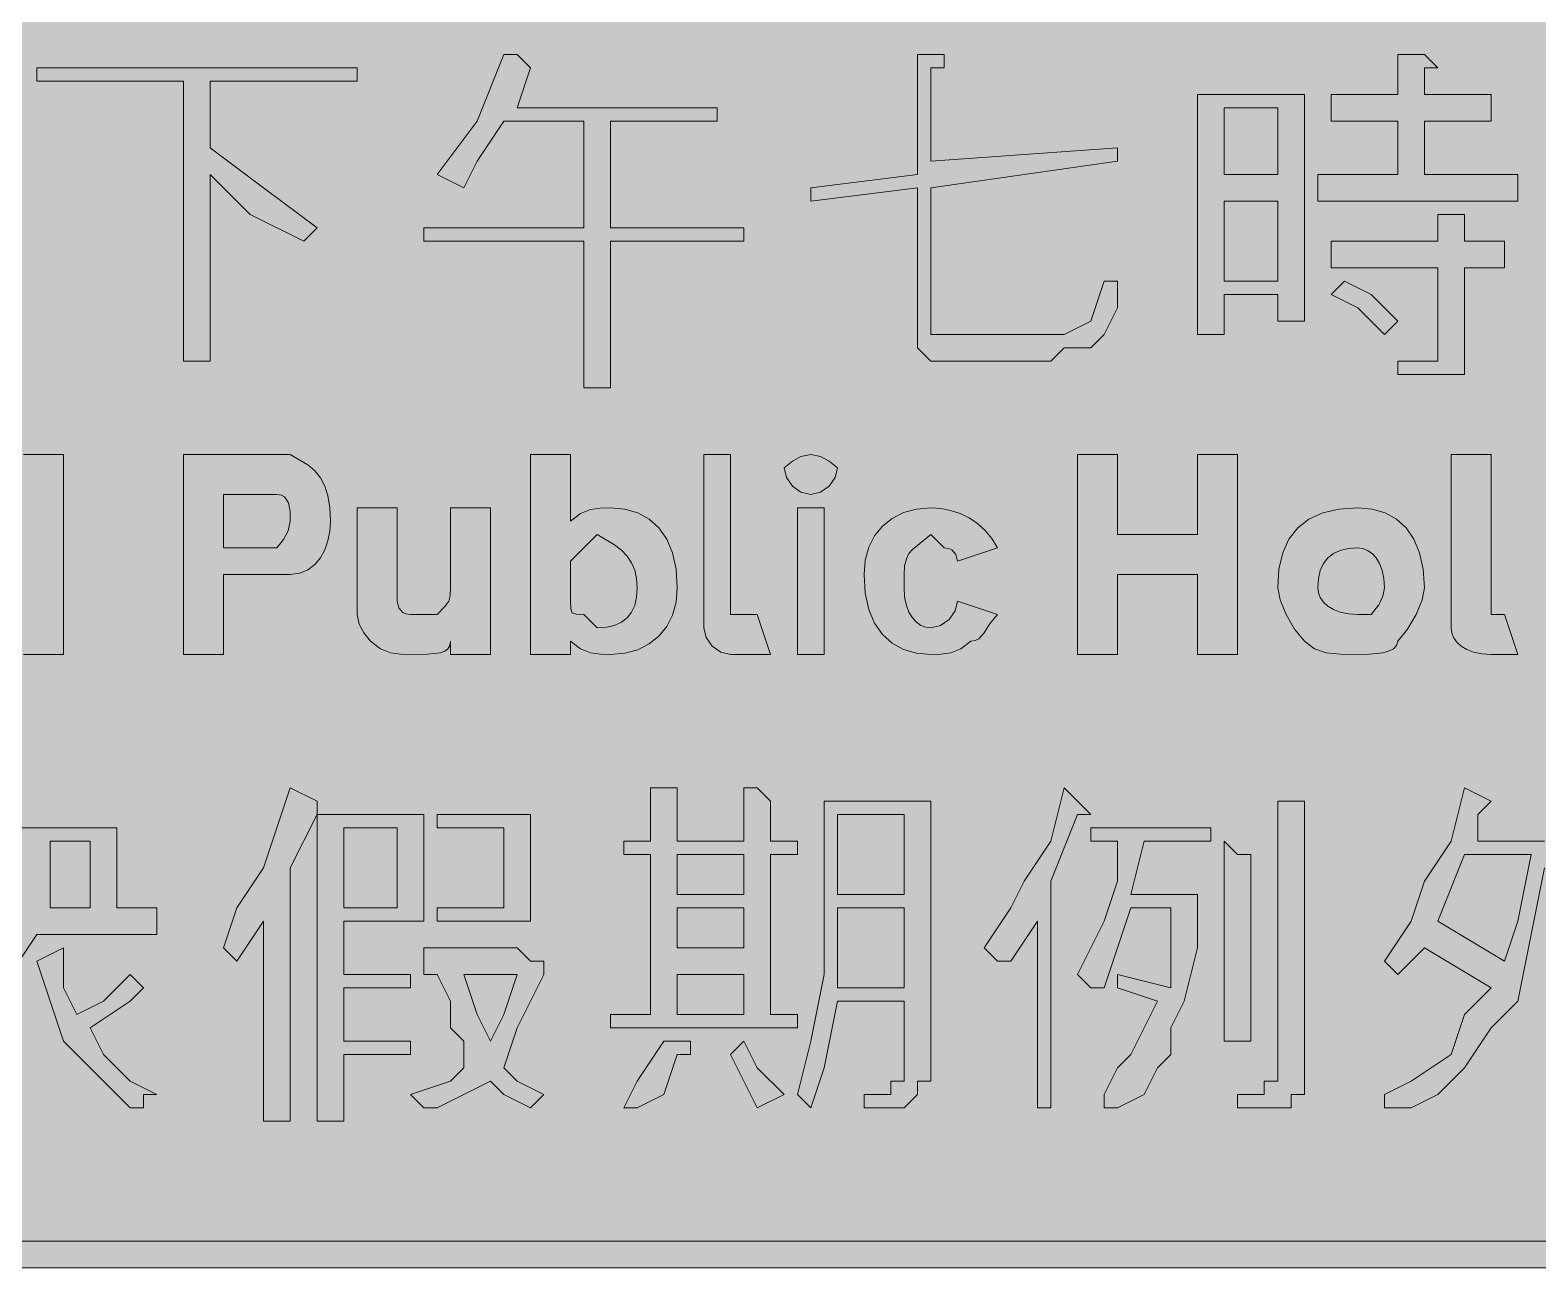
# Model space of a CAD drawing. Header units: metres. Extents: x 9 to 558, y 25 to 244.
# Drawn here: x 303.8 to 439.4, y 25.4 to 136.8 of the extents above; entities that cross this region are included whole.
import ezdxf

# ---------------------------------------------------------------- set-up
doc = ezdxf.new("R2010")
doc.units = ezdxf.units.M
doc.layers.add('FILL_BLACK_000000', color=7, linetype='Continuous', true_color=0x000000)
doc.layers.add('FILL_WHITE_FFFFFF', color=7, linetype='Continuous', true_color=0xffffff)

msp = doc.modelspace()

# ---------------------------------------------------------------- hatches: boundary and pattern name
at = {"layer": 'FILL_BLACK_000000', "true_color": 0x000000}
h = msp.add_hatch(color=7, dxfattribs=at)
h.dxf.hatch_style = 1
h.paths.add_polyline_path([(9.81, 238.59), (10.22, 239.36), (10.41, 240.24), (10.56, 240.99), (10.92, 241.76), (11.61, 242.64), (12.36, 243.24), (13.13, 243.65), (14.01, 243.84), (16.41, 243.84), (550.41, 243.84), (552.81, 243.84), (553.69, 243.65), (554.46, 243.24), (555.21, 242.64), (555.9, 241.76), (556.26, 240.99), (556.41, 240.24), (557.1, 239.36), (557.46, 238.59), (557.61, 237.84), (557.61, 31.44), (557.59, 30.73), (557.46, 30.24), (557.1, 29.75), (556.41, 29.04), (556.39, 28.33), (556.26, 27.84), (555.9, 27.35), (555.21, 26.64), (554.46, 26.04), (553.69, 25.63), (552.81, 25.44), (551.61, 25.44), (550.41, 25.44), (16.41, 25.44), (14.01, 25.44), (13.13, 25.63), (12.36, 26.04), (11.61, 26.64), (10.92, 27.35), (10.56, 27.84), (10.43, 28.33), (10.41, 29.04), (10.36, 29.44), (10.22, 29.75), (9.81, 30.24), (9.4, 30.73), (9.26, 31.04), (9.21, 31.44), (9.21, 237.84), (9.81, 238.59)])
h.paths.add_polyline_path([(15.21, 240.24), (14.01, 240.24), (13.61, 240.19), (13.32, 240.05), (12.96, 239.64), (12.81, 239.04), (12.81, 237.84), (12.81, 31.44), (12.81, 30.24), (12.83, 29.55), (12.96, 29.19), (13.32, 29.06), (14.01, 29.04), (14.16, 28.44), (14.52, 28.03), (14.81, 27.89), (15.21, 27.84), (551.61, 27.84), (552.21, 27.99), (552.62, 28.35), (552.76, 28.64), (552.81, 29.04), (553.21, 29.09), (553.5, 29.25), (553.86, 29.79), (553.99, 30.56), (554.01, 31.44), (554.01, 237.84), (553.99, 238.55), (553.86, 239.04), (553.5, 239.53), (552.81, 240.24), (551.61, 241.44), (15.21, 241.44), (15.21, 240.24)], flags=16)
h = msp.add_hatch(color=7, dxfattribs=at)
h.dxf.hatch_style = 1
h.paths.add_polyline_path([(365.61, 128.64), (356.01, 128.64), (356.01, 119.04), (368.01, 119.04), (368.01, 117.84), (356.01, 117.84), (356.01, 104.64), (353.61, 104.64), (353.61, 117.84), (339.21, 117.84), (339.21, 119.04), (353.61, 119.04), (353.61, 128.64), (346.41, 128.64), (344.01, 125.04), (342.81, 122.64), (340.41, 123.84), (344.01, 128.64), (346.41, 134.64), (347.61, 134.64), (348.81, 133.44), (347.61, 129.84), (365.61, 129.84), (365.61, 128.64)])
h = msp.add_hatch(color=7, dxfattribs=at)
h.dxf.hatch_style = 1
h.paths.add_polyline_path([(383.61, 123.84), (383.61, 134.64), (384.81, 134.64), (386.01, 134.64), (386.01, 133.44), (384.81, 133.44), (384.81, 125.04), (401.61, 126.24), (401.61, 125.04), (384.81, 122.64), (384.81, 109.44), (386.01, 109.44), (388.41, 109.44), (395.61, 109.44), (396.81, 109.44), (399.21, 110.64), (400.41, 114.24), (401.61, 114.24), (401.61, 111.84), (400.41, 109.44), (399.21, 108.24), (396.81, 108.24), (395.61, 107.04), (386.01, 107.04), (384.81, 107.04), (383.61, 108.24), (383.61, 109.44), (383.61, 122.64), (374.01, 121.44), (374.01, 122.64), (383.61, 123.84)])
h = msp.add_hatch(color=7, dxfattribs=at)
h.dxf.hatch_style = 1
h.paths.add_polyline_path([(437.61, 122.64), (437.61, 121.44), (419.61, 121.44), (419.61, 122.64), (419.61, 123.84), (426.81, 123.84), (426.81, 128.64), (422.01, 128.64), (420.81, 128.64), (420.81, 129.84), (420.81, 131.04), (422.01, 131.04), (426.81, 131.04), (426.81, 134.64), (428.01, 134.64), (429.21, 134.64), (430.41, 133.44), (429.21, 133.44), (429.21, 131.04), (435.21, 131.04), (435.21, 129.84), (435.21, 128.64), (429.21, 128.64), (429.21, 123.84), (437.61, 123.84), (437.61, 122.64)])
h = msp.add_hatch(color=7, dxfattribs=at)
h.dxf.hatch_style = 1
h.paths.add_polyline_path([(333.21, 133.44), (333.21, 132.24), (320.01, 132.24), (320.01, 126.24), (324.81, 122.64), (329.61, 119.04), (328.41, 117.84), (323.61, 120.24), (320.01, 123.84), (320.01, 107.04), (317.61, 107.04), (317.61, 132.24), (304.41, 132.24), (304.41, 133.44), (333.21, 133.44)])
h = msp.add_hatch(color=7, dxfattribs=at)
h.dxf.hatch_style = 1
h.paths.add_polyline_path([(418.41, 111.84), (418.41, 110.64), (416.01, 110.64), (416.01, 111.84), (416.01, 113.04), (411.21, 113.04), (411.21, 109.44), (408.81, 109.44), (408.81, 131.04), (418.41, 131.04), (418.41, 111.84)])
h.paths.add_polyline_path([(416.01, 114.24), (416.01, 115.44), (416.01, 121.44), (411.21, 121.44), (411.21, 115.44), (411.21, 114.24), (416.01, 114.24)], flags=16)
h.paths.add_polyline_path([(411.21, 129.84), (411.21, 123.84), (416.01, 123.84), (416.01, 129.84), (411.21, 129.84)], flags=16)
h = msp.add_hatch(color=7, dxfattribs=at)
h.dxf.hatch_style = 1
h.paths.add_polyline_path([(431.61, 120.24), (432.81, 120.24), (432.81, 119.04), (432.81, 117.84), (436.41, 117.84), (436.41, 116.64), (436.41, 115.44), (432.81, 115.44), (432.81, 107.04), (432.81, 105.84), (431.61, 105.84), (428.01, 105.84), (426.81, 105.84), (426.81, 107.04), (428.01, 107.04), (430.41, 107.04), (430.41, 108.24), (430.41, 115.44), (420.81, 115.44), (420.81, 116.64), (420.81, 117.84), (430.41, 117.84), (430.41, 120.24), (431.61, 120.24)])
h = msp.add_hatch(color=7, dxfattribs=at)
h.dxf.hatch_style = 1
h.paths.add_polyline_path([(424.41, 113.04), (426.81, 110.64), (425.61, 109.44), (423.21, 111.84), (420.81, 113.04), (422.01, 114.24), (424.41, 113.04)])
h = msp.add_hatch(color=7, dxfattribs=at)
h.dxf.hatch_style = 1
h.paths.add_polyline_path([(306.81, 98.64), (306.81, 80.64), (303.21, 80.64), (300.81, 80.64), (299.52, 80.7), (298.35, 80.9), (297.33, 81.27), (296.46, 81.84), (295.76, 82.63), (295.24, 83.68), (294.92, 85), (294.81, 86.64), (294.81, 87.84), (294.92, 89.13), (295.22, 90.3), (295.7, 91.32), (296.31, 92.19), (297.04, 92.89), (297.85, 93.41), (298.71, 93.73), (299.61, 93.84), (300.51, 93.82), (301.41, 93.69), (302.31, 93.33), (303.21, 92.64), (303.21, 98.64), (306.81, 98.64)])
h.paths.add_polyline_path([(301.86, 83.19), (301.99, 83.55), (302.01, 84.24), (302.7, 84.26), (303.06, 84.39), (303.19, 84.75), (303.21, 85.44), (303.21, 87.84), (303.21, 89.04), (303.21, 90.24), (300.81, 90.24), (300.36, 90.18), (299.93, 90.01), (299.52, 89.73), (299.16, 89.34), (298.85, 88.83), (298.62, 88.21), (298.46, 87.48), (298.41, 86.64), (298.45, 85.06), (298.54, 84.45), (298.71, 83.94), (299, 83.55), (299.42, 83.26), (300.02, 83.1), (300.81, 83.04), (301.5, 83.06), (301.86, 83.19)], flags=16)
h = msp.add_hatch(color=7, dxfattribs=at)
h.dxf.hatch_style = 1
h.paths.add_polyline_path([(327.21, 98.64), (328.78, 97.7), (329.4, 97.16), (329.91, 96.54), (330.3, 95.8), (330.58, 94.93), (330.75, 93.88), (330.81, 92.64), (330.75, 91.74), (330.58, 90.88), (330.3, 90.07), (329.91, 89.34), (329.4, 88.73), (328.78, 88.25), (328.05, 87.95), (327.21, 87.84), (326.01, 87.84), (321.21, 87.84), (321.21, 80.64), (317.61, 80.64), (317.61, 98.64), (326.01, 98.64), (327.21, 98.64)])
h.paths.add_polyline_path([(326.01, 90.24), (326.61, 90.99), (327.02, 91.76), (327.21, 92.64), (327.19, 93.52), (327.06, 94.29), (326.7, 94.83), (326.41, 94.99), (326.01, 95.04), (324.81, 95.04), (321.21, 95.04), (321.21, 90.24), (324.81, 90.24), (326.01, 90.24)], flags=16)
h = msp.add_hatch(color=7, dxfattribs=at)
h.dxf.hatch_style = 1
h.paths.add_polyline_path([(358.47, 93.39), (359.49, 92.83), (360.36, 92.04), (361.06, 91.03), (361.58, 89.79), (361.9, 88.33), (362.01, 86.64), (361.9, 85.35), (361.58, 84.18), (361.06, 83.16), (360.36, 82.29), (359.49, 81.59), (358.47, 81.07), (357.3, 80.75), (356.01, 80.64), (355.11, 80.66), (354.21, 80.79), (353.31, 81.15), (352.41, 81.84), (352.41, 80.64), (348.81, 80.64), (348.81, 98.64), (352.41, 98.64), (352.41, 92.64), (353.31, 93.33), (354.21, 93.69), (355.11, 93.82), (356.01, 93.84), (357.3, 93.73), (358.47, 93.39)])
h.paths.add_polyline_path([(352.41, 85.44), (352.43, 84.75), (352.56, 84.39), (352.92, 84.26), (353.61, 84.24), (354.81, 83.04), (355.65, 83.1), (356.38, 83.26), (357, 83.55), (357.51, 83.94), (357.9, 84.45), (358.18, 85.06), (358.35, 85.8), (358.41, 86.64), (358.35, 87.49), (358.18, 88.23), (357.9, 88.9), (357.51, 89.49), (357, 90.03), (356.38, 90.52), (354.81, 91.44), (352.41, 89.04), (352.41, 85.44)], flags=16)
h = msp.add_hatch(color=7, dxfattribs=at)
h.dxf.hatch_style = 1
h.paths.add_polyline_path([(366.81, 84.24), (369.21, 84.24), (370.41, 80.64), (369.21, 80.64), (366.81, 80.64), (365.93, 80.85), (365.16, 81.39), (364.62, 82.16), (364.41, 83.04), (364.41, 84.24), (364.41, 98.64), (366.81, 98.64), (366.81, 84.24)])
h = msp.add_hatch(color=7, dxfattribs=at)
h.dxf.hatch_style = 1
h.paths.add_polyline_path([(376.2, 96.56), (375.66, 95.79), (374.89, 95.25), (374.01, 95.04), (373.13, 95.25), (372.36, 95.79), (371.82, 96.56), (371.61, 97.44), (372.36, 98.04), (373.13, 98.45), (374.01, 98.64), (374.89, 98.45), (375.66, 98.04), (376.41, 97.44), (376.2, 96.56)])
h = msp.add_hatch(color=7, dxfattribs=at)
h.dxf.hatch_style = 1
h.paths.add_polyline_path([(401.61, 98.64), (401.61, 91.44), (405.21, 91.44), (408.81, 91.44), (408.81, 98.64), (412.41, 98.64), (412.41, 80.64), (408.81, 80.64), (408.81, 87.84), (405.21, 87.84), (401.61, 87.84), (401.61, 80.64), (398.01, 80.64), (398.01, 98.64), (401.61, 98.64)])
h = msp.add_hatch(color=7, dxfattribs=at)
h.dxf.hatch_style = 1
h.paths.add_polyline_path([(435.21, 84.24), (436.41, 84.24), (437.61, 80.64), (436.41, 80.64), (435.21, 80.64), (434.37, 80.69), (433.63, 80.85), (433.02, 81.08), (432.51, 81.39), (432.12, 81.75), (431.83, 82.16), (431.67, 82.59), (431.61, 83.04), (431.61, 84.24), (431.61, 98.64), (435.21, 98.64), (435.21, 84.24)])
h = msp.add_hatch(color=7, dxfattribs=at)
h.dxf.hatch_style = 1
h.paths.add_polyline_path([(341.55, 81.44), (341.38, 81.15), (341.1, 80.93), (340.71, 80.79), (339.58, 80.66), (338.01, 80.64), (337.11, 80.66), (336.21, 80.79), (335.31, 81.15), (334.41, 81.84), (333.81, 82.59), (333.4, 83.36), (333.21, 84.24), (333.21, 93.84), (336.81, 93.84), (336.81, 85.44), (336.96, 84.84), (337.32, 84.43), (337.61, 84.29), (338.01, 84.24), (339.21, 84.24), (340.41, 84.24), (341.1, 84.95), (341.46, 85.44), (341.59, 85.93), (341.61, 86.64), (341.61, 93.84), (345.21, 93.84), (345.21, 80.64), (341.61, 80.64), (341.61, 81.84), (341.55, 81.44)])
h = msp.add_hatch(color=7, dxfattribs=at)
h.dxf.hatch_style = 1
h.paths.add_polyline_path([(372.81, 93.84), (375.21, 93.84), (375.21, 80.64), (372.81, 80.64), (372.81, 93.84)])
h = msp.add_hatch(color=7, dxfattribs=at)
h.dxf.hatch_style = 1
h.paths.add_polyline_path([(390.81, 84.24), (390.1, 83.36), (389.61, 82.59), (389.12, 82.05), (388.81, 81.89), (388.41, 81.84), (387.51, 81.15), (386.61, 80.79), (385.71, 80.66), (384.81, 80.64), (383.52, 80.75), (382.35, 81.09), (381.33, 81.65), (380.46, 82.44), (379.76, 83.45), (379.24, 84.69), (378.92, 86.15), (378.81, 87.84), (378.92, 89.13), (379.24, 90.3), (379.76, 91.32), (380.46, 92.19), (381.33, 92.89), (382.35, 93.41), (383.52, 93.73), (384.81, 93.84), (385.71, 93.78), (386.59, 93.61), (387.45, 93.33), (388.26, 92.94), (389.02, 92.43), (389.7, 91.81), (390.31, 91.08), (390.81, 90.24), (387.21, 89.04), (387.06, 89.64), (386.7, 90.05), (386.41, 90.19), (386.01, 90.24), (384.81, 91.44), (383.16, 90.09), (382.85, 89.72), (382.62, 89.25), (382.46, 88.63), (382.41, 87.84), (382.41, 86.64), (382.46, 85.8), (382.62, 85.06), (382.85, 84.45), (383.16, 83.94), (383.52, 83.55), (383.93, 83.26), (384.36, 83.1), (384.81, 83.04), (385.69, 83.25), (386.46, 83.79), (387, 84.56), (387.21, 85.44), (390.81, 84.24)])
h = msp.add_hatch(color=7, dxfattribs=at)
h.dxf.hatch_style = 1
h.paths.add_polyline_path([(416.46, 89.79), (417.02, 91.03), (417.81, 92.04), (418.82, 92.83), (420.06, 93.39), (421.52, 93.73), (423.21, 93.84), (424.5, 93.73), (425.67, 93.39), (426.69, 92.83), (427.56, 92.04), (428.26, 91.03), (428.78, 89.79), (429.1, 88.33), (429.21, 86.64), (429, 85.55), (428.46, 84.24), (427.69, 82.93), (426.81, 81.84), (426.7, 81.44), (426.42, 81.15), (425.99, 80.93), (425.46, 80.79), (424.28, 80.66), (423.21, 80.64), (421.62, 80.66), (420.36, 80.79), (419.33, 81.15), (418.41, 81.84), (417.53, 82.93), (416.76, 84.24), (416.22, 85.55), (416.01, 86.64), (416.12, 88.33), (416.46, 89.79)])
h.paths.add_polyline_path([(421.63, 90.01), (421.02, 89.73), (420.51, 89.34), (420.12, 88.83), (419.83, 88.21), (419.67, 87.48), (419.61, 86.64), (419.67, 86.19), (419.83, 85.76), (420.12, 85.35), (420.51, 84.99), (421.02, 84.68), (421.63, 84.45), (422.37, 84.29), (423.21, 84.24), (424.41, 84.24), (425.1, 85.12), (425.46, 85.89), (425.61, 86.64), (425.56, 87.48), (425.4, 88.21), (425.17, 88.83), (424.86, 89.34), (424.5, 89.73), (424.09, 90.01), (423.66, 90.18), (423.21, 90.24), (422.37, 90.18), (421.63, 90.01)], flags=16)
h = msp.add_hatch(color=7, dxfattribs=at)
h.dxf.hatch_style = 1
h.paths.add_polyline_path([(315.21, 55.44), (304.41, 55.44), (302.01, 51.84), (302.01, 38.64), (299.61, 38.64), (299.61, 50.64), (296.01, 48.24), (294.81, 49.44), (297.21, 50.64), (298.41, 51.84), (300.81, 54.24), (302.01, 55.44), (298.41, 55.44), (293.61, 51.84), (288.81, 48.24), (287.61, 50.64), (292.41, 53.04), (296.01, 55.44), (287.61, 55.44), (287.61, 57.84), (290.01, 57.84), (290.01, 65.04), (298.41, 65.04), (300.81, 68.64), (302.01, 67.44), (300.81, 65.04), (311.61, 65.04), (311.61, 57.84), (315.21, 57.84), (315.21, 55.44)])
h.paths.add_polyline_path([(297.21, 57.84), (297.21, 63.84), (292.41, 63.84), (292.41, 57.84), (297.21, 57.84)], flags=16)
h.paths.add_polyline_path([(303.21, 63.84), (298.41, 63.84), (298.41, 57.84), (303.21, 57.84), (303.21, 63.84)], flags=16)
h.paths.add_polyline_path([(305.61, 63.84), (305.61, 57.84), (309.21, 57.84), (309.21, 63.84), (305.61, 63.84)], flags=16)
h = msp.add_hatch(color=7, dxfattribs=at)
h.dxf.hatch_style = 1
h.paths.add_polyline_path([(329.61, 66.24), (327.21, 61.44), (327.21, 38.64), (324.81, 38.64), (324.81, 56.64), (322.41, 53.04), (321.21, 54.24), (322.41, 57.84), (324.81, 61.44), (326.01, 65.04), (327.21, 68.64), (329.61, 67.44), (329.61, 66.24)])
h = msp.add_hatch(color=7, dxfattribs=at)
h.dxf.hatch_style = 1
h.paths.add_polyline_path([(370.41, 67.44), (370.41, 63.84), (372.81, 63.84), (372.81, 62.64), (370.41, 62.64), (370.41, 48.24), (372.81, 48.24), (372.81, 47.04), (356.01, 47.04), (356.01, 48.24), (359.61, 48.24), (359.61, 62.64), (357.21, 62.64), (357.21, 63.84), (359.61, 63.84), (359.61, 68.64), (360.81, 68.64), (362.01, 68.64), (362.01, 67.44), (362.01, 63.84), (368.01, 63.84), (368.01, 68.64), (369.21, 68.64), (370.41, 67.44)])
h.paths.add_polyline_path([(368.01, 59.04), (368.01, 62.64), (362.01, 62.64), (362.01, 59.04), (368.01, 59.04)], flags=16)
h.paths.add_polyline_path([(362.01, 57.84), (362.01, 54.24), (368.01, 54.24), (368.01, 57.84), (362.01, 57.84)], flags=16)
h.paths.add_polyline_path([(362.01, 48.24), (368.01, 48.24), (368.01, 51.84), (362.01, 51.84), (362.01, 48.24)], flags=16)
h = msp.add_hatch(color=7, dxfattribs=at)
h.dxf.hatch_style = 1
h.paths.add_polyline_path([(392.01, 57.84), (393.21, 60.24), (395.61, 63.84), (396.81, 68.64), (398.01, 67.44), (399.21, 66.24), (398.01, 66.24), (395.61, 60.24), (395.61, 39.84), (394.41, 39.84), (394.41, 56.64), (392.01, 53.04), (390.81, 53.04), (389.61, 54.24), (392.01, 57.84)])
h = msp.add_hatch(color=7, dxfattribs=at)
h.dxf.hatch_style = 1
h.paths.add_polyline_path([(435.21, 50.64), (429.21, 54.24), (426.81, 51.84), (425.61, 53.04), (428.01, 56.64), (429.21, 60.24), (431.61, 63.84), (432.81, 68.64), (435.21, 67.44), (434.01, 66.24), (434.01, 63.84), (438.81, 63.84), (440.01, 63.84), (440.01, 62.64), (440.01, 61.44), (438.81, 55.44), (437.61, 49.44), (435.21, 47.04), (432.81, 43.44), (430.41, 41.04), (428.01, 39.84), (426.81, 39.84), (425.61, 39.84), (425.61, 41.04), (428.01, 42.24), (431.61, 44.64), (432.81, 48.24), (435.21, 50.64)])
h.paths.add_polyline_path([(430.41, 56.64), (436.41, 53.04), (437.61, 56.64), (438.81, 62.64), (432.81, 62.64), (430.41, 56.64)], flags=16)
h = msp.add_hatch(color=7, dxfattribs=at)
h.dxf.hatch_style = 1
h.paths.add_polyline_path([(374.01, 39.84), (372.81, 41.04), (374.01, 45.84), (375.21, 51.84), (375.21, 59.04), (375.21, 67.44), (384.81, 67.44), (384.81, 44.64), (384.81, 42.24), (383.61, 42.24), (383.61, 41.04), (382.41, 39.84), (380.01, 39.84), (378.81, 39.84), (378.81, 41.04), (381.21, 41.04), (381.21, 42.24), (382.41, 42.24), (382.41, 43.44), (382.41, 44.64), (382.41, 49.44), (376.41, 49.44), (375.21, 43.44), (374.01, 39.84)])
h.paths.add_polyline_path([(382.41, 57.84), (376.41, 57.84), (376.41, 50.64), (382.41, 50.64), (382.41, 57.84)], flags=16)
h.paths.add_polyline_path([(376.41, 66.24), (376.41, 59.04), (382.41, 59.04), (382.41, 66.24), (376.41, 66.24)], flags=16)
h = msp.add_hatch(color=7, dxfattribs=at)
h.dxf.hatch_style = 1
h.paths.add_polyline_path([(412.41, 39.84), (412.41, 41.04), (413.61, 41.04), (414.81, 41.04), (414.81, 42.24), (416.01, 42.24), (416.01, 43.44), (416.01, 67.44), (418.41, 67.44), (418.41, 66.24), (418.41, 42.24), (418.41, 41.04), (417.21, 41.04), (417.21, 39.84), (416.01, 39.84), (413.61, 39.84), (412.41, 39.84)])
h = msp.add_hatch(color=7, dxfattribs=at)
h.dxf.hatch_style = 1
h.paths.add_polyline_path([(338.01, 45.84), (338.01, 44.64), (332.01, 44.64), (332.01, 38.64), (329.61, 38.64), (329.61, 66.24), (339.21, 66.24), (339.21, 56.64), (332.01, 56.64), (332.01, 51.84), (338.01, 51.84), (338.01, 50.64), (332.01, 50.64), (332.01, 45.84), (338.01, 45.84)])
h.paths.add_polyline_path([(332.01, 57.84), (336.81, 57.84), (336.81, 65.04), (332.01, 65.04), (332.01, 57.84)], flags=16)
h = msp.add_hatch(color=7, dxfattribs=at)
h.dxf.hatch_style = 1
h.paths.add_polyline_path([(348.81, 56.64), (340.41, 56.64), (340.41, 57.84), (346.41, 57.84), (346.41, 65.04), (340.41, 65.04), (340.41, 66.24), (348.81, 66.24), (348.81, 56.64)])
h = msp.add_hatch(color=7, dxfattribs=at)
h.dxf.hatch_style = 1
h.paths.add_polyline_path([(399.21, 65.04), (410.01, 65.04), (410.01, 63.84), (404.01, 63.84), (402.81, 59.04), (408.81, 59.04), (408.81, 54.24), (407.61, 49.44), (406.41, 47.04), (406.41, 44.64), (405.21, 43.44), (404.01, 41.04), (401.61, 39.84), (400.41, 39.84), (400.41, 41.04), (401.61, 43.44), (402.81, 44.64), (404.01, 47.04), (405.21, 49.44), (401.61, 50.64), (401.61, 51.84), (406.41, 50.64), (406.41, 54.24), (406.41, 57.84), (402.81, 57.84), (401.61, 54.24), (400.41, 50.64), (399.21, 50.64), (398.01, 51.84), (399.21, 54.24), (400.41, 56.64), (401.61, 60.24), (401.61, 63.84), (399.21, 63.84), (399.21, 65.04)])
h = msp.add_hatch(color=7, dxfattribs=at)
h.dxf.hatch_style = 1
h.paths.add_polyline_path([(413.61, 62.64), (413.61, 45.84), (411.21, 45.84), (411.21, 63.84), (412.41, 62.64), (413.61, 62.64)])
h = msp.add_hatch(color=7, dxfattribs=at)
h.dxf.hatch_style = 1
h.paths.add_polyline_path([(312.81, 39.84), (311.61, 41.04), (309.21, 43.44), (308.01, 44.64), (306.81, 45.84), (305.61, 49.44), (304.41, 53.04), (306.81, 54.24), (306.81, 50.64), (308.01, 48.24), (310.41, 49.44), (312.81, 51.84), (314.01, 50.64), (312.81, 49.44), (309.21, 47.04), (310.41, 44.64), (311.61, 43.44), (312.81, 42.24), (315.21, 41.04), (314.01, 41.04), (314.01, 39.84), (312.81, 39.84)])
h = msp.add_hatch(color=7, dxfattribs=at)
h.dxf.hatch_style = 1
h.paths.add_polyline_path([(341.61, 47.04), (341.61, 49.44), (340.41, 51.84), (339.21, 51.84), (339.21, 54.24), (347.61, 54.24), (348.81, 53.04), (350.01, 53.04), (350.01, 51.84), (347.61, 47.04), (346.41, 43.44), (347.61, 42.24), (350.01, 41.04), (348.81, 39.84), (346.41, 41.04), (345.21, 42.24), (342.81, 41.04), (340.41, 39.84), (339.21, 39.84), (338.01, 41.04), (341.61, 42.24), (342.81, 43.44), (342.81, 45.84), (341.61, 47.04)])
h.paths.add_polyline_path([(344.01, 48.24), (345.21, 45.84), (346.41, 48.24), (347.61, 51.84), (342.81, 51.84), (344.01, 48.24)], flags=16)
h = msp.add_hatch(color=7, dxfattribs=at)
h.dxf.hatch_style = 1
h.paths.add_polyline_path([(358.41, 42.24), (360.81, 45.84), (362.01, 45.84), (363.21, 45.84), (363.21, 44.64), (362.01, 44.64), (360.81, 41.04), (358.41, 39.84), (357.21, 39.84), (358.41, 42.24)])
h = msp.add_hatch(color=7, dxfattribs=at)
h.dxf.hatch_style = 1
h.paths.add_polyline_path([(368.01, 42.24), (366.81, 44.64), (368.01, 45.84), (369.21, 43.44), (371.61, 41.04), (369.21, 39.84), (368.01, 42.24)])
at = {"layer": 'FILL_WHITE_FFFFFF', "true_color": 0xffffff}
h = msp.add_hatch(color=7, dxfattribs=at)
h.dxf.hatch_style = 1
h.paths.add_polyline_path([(552.06, 241.38), (552.49, 241.21), (552.9, 240.93), (553.26, 240.54), (553.57, 240.03), (553.8, 239.41), (553.96, 238.68), (554.01, 237.84), (554.01, 31.44), (553.96, 30.6), (553.8, 29.86), (553.57, 29.25), (553.26, 28.74), (552.9, 28.35), (552.49, 28.06), (552.06, 27.9), (551.61, 27.84), (15.21, 27.84), (14.81, 27.89), (14.52, 28.03), (14.16, 28.44), (14.01, 29.04), (13.61, 29.09), (13.32, 29.25), (12.96, 29.79), (12.83, 30.56), (12.81, 31.44), (12.81, 237.84), (12.81, 239.04), (12.96, 239.64), (13.32, 240.05), (13.61, 240.19), (14.01, 240.24), (15.21, 241.44), (551.61, 241.44), (552.06, 241.38)])

# ---------------------------------------------------------------- linework, layer by layer
at = {"layer": 'FILL_BLACK_000000', "lineweight": 0, "true_color": 0x000000}
for points in [[(15.21, 27.84), (551.61, 27.84), (552.21, 27.99), (552.62, 28.35), (552.76, 28.64), (552.81, 29.04), (553.21, 29.09), (553.5, 29.25), (553.86, 29.79), (553.99, 30.56), (554.01, 31.44), (554.01, 237.84), (553.99, 238.55), (553.86, 239.04), (553.5, 239.53), (552.81, 240.24), (551.61, 241.44), (15.21, 241.44)], [(303.21, 98.64), (306.81, 98.64), (306.81, 80.64), (303.21, 80.64)], [(440.01, 61.44), (438.81, 55.44), (437.61, 49.44), (435.21, 47.04), (432.81, 43.44), (430.41, 41.04), (428.01, 39.84), (426.81, 39.84), (425.61, 39.84), (425.61, 41.04), (428.01, 42.24), (431.61, 44.64), (432.81, 48.24), (435.21, 50.64), (429.21, 54.24), (426.81, 51.84), (425.61, 53.04), (428.01, 56.64), (429.21, 60.24), (431.61, 63.84), (432.81, 68.64), (435.21, 67.44), (434.01, 66.24), (434.01, 63.84), (438.81, 63.84), (440.01, 63.84)], [(300.81, 65.04), (311.61, 65.04), (311.61, 57.84), (315.21, 57.84), (315.21, 55.44), (304.41, 55.44), (302.01, 51.84)], [(550.41, 25.44), (16.41, 25.44)]]:
    msp.add_lwpolyline(points, dxfattribs=at)
for points in [[(365.61, 128.64), (356.01, 128.64), (356.01, 119.04), (368.01, 119.04), (368.01, 117.84), (356.01, 117.84), (356.01, 104.64), (353.61, 104.64), (353.61, 117.84), (339.21, 117.84), (339.21, 119.04), (353.61, 119.04), (353.61, 128.64), (346.41, 128.64), (344.01, 125.04), (342.81, 122.64), (340.41, 123.84), (344.01, 128.64), (346.41, 134.64), (347.61, 134.64), (348.81, 133.44), (347.61, 129.84), (365.61, 129.84)], [(383.61, 123.84), (383.61, 134.64), (384.81, 134.64), (386.01, 134.64), (386.01, 133.44), (384.81, 133.44), (384.81, 125.04), (401.61, 126.24), (401.61, 125.04), (384.81, 122.64), (384.81, 109.44), (386.01, 109.44), (388.41, 109.44), (395.61, 109.44), (396.81, 109.44), (399.21, 110.64), (400.41, 114.24), (401.61, 114.24), (401.61, 111.84), (400.41, 109.44), (399.21, 108.24), (396.81, 108.24), (395.61, 107.04), (386.01, 107.04), (384.81, 107.04), (383.61, 108.24), (383.61, 109.44), (383.61, 122.64), (374.01, 121.44), (374.01, 122.64)], [(437.61, 122.64), (437.61, 121.44), (419.61, 121.44), (419.61, 122.64), (419.61, 123.84), (426.81, 123.84), (426.81, 128.64), (422.01, 128.64), (420.81, 128.64), (420.81, 129.84), (420.81, 131.04), (422.01, 131.04), (426.81, 131.04), (426.81, 134.64), (428.01, 134.64), (429.21, 134.64), (430.41, 133.44), (429.21, 133.44), (429.21, 131.04), (435.21, 131.04), (435.21, 129.84), (435.21, 128.64), (429.21, 128.64), (429.21, 123.84), (437.61, 123.84)], [(333.21, 133.44), (333.21, 132.24), (320.01, 132.24), (320.01, 126.24), (324.81, 122.64), (329.61, 119.04), (328.41, 117.84), (323.61, 120.24), (320.01, 123.84), (320.01, 107.04), (317.61, 107.04), (317.61, 132.24), (304.41, 132.24), (304.41, 133.44)], [(418.41, 111.84), (418.41, 110.64), (416.01, 110.64), (416.01, 111.84), (416.01, 113.04), (411.21, 113.04), (411.21, 109.44), (408.81, 109.44), (408.81, 131.04), (418.41, 131.04)], [(411.21, 129.84), (411.21, 123.84), (416.01, 123.84), (416.01, 129.84)], [(416.01, 114.24), (416.01, 115.44), (416.01, 121.44), (411.21, 121.44), (411.21, 115.44), (411.21, 114.24)], [(431.61, 120.24), (432.81, 120.24), (432.81, 119.04), (432.81, 117.84), (436.41, 117.84), (436.41, 116.64), (436.41, 115.44), (432.81, 115.44), (432.81, 107.04), (432.81, 105.84), (431.61, 105.84), (428.01, 105.84), (426.81, 105.84), (426.81, 107.04), (428.01, 107.04), (430.41, 107.04), (430.41, 108.24), (430.41, 115.44), (420.81, 115.44), (420.81, 116.64), (420.81, 117.84), (430.41, 117.84), (430.41, 120.24)], [(424.41, 113.04), (426.81, 110.64), (425.61, 109.44), (423.21, 111.84), (420.81, 113.04), (422.01, 114.24)], [(327.21, 98.64), (328.78, 97.7), (329.4, 97.16), (329.91, 96.54), (330.3, 95.8), (330.58, 94.93), (330.75, 93.88), (330.81, 92.64), (330.75, 91.74), (330.58, 90.88), (330.3, 90.07), (329.91, 89.34), (329.4, 88.73), (328.78, 88.25), (328.05, 87.95), (327.21, 87.84), (326.01, 87.84), (321.21, 87.84), (321.21, 80.64), (317.61, 80.64), (317.61, 98.64), (326.01, 98.64)], [(358.47, 93.39), (359.49, 92.83), (360.36, 92.04), (361.06, 91.03), (361.58, 89.79), (361.9, 88.33), (362.01, 86.64), (361.9, 85.35), (361.58, 84.18), (361.06, 83.16), (360.36, 82.29), (359.49, 81.59), (358.47, 81.07), (357.3, 80.75), (356.01, 80.64), (355.11, 80.66), (354.21, 80.79), (353.31, 81.15), (352.41, 81.84), (352.41, 80.64), (348.81, 80.64), (348.81, 98.64), (352.41, 98.64), (352.41, 92.64), (353.31, 93.33), (354.21, 93.69), (355.11, 93.82), (356.01, 93.84), (357.3, 93.73)], [(366.81, 84.24), (369.21, 84.24), (370.41, 80.64), (369.21, 80.64), (366.81, 80.64), (365.93, 80.85), (365.16, 81.39), (364.62, 82.16), (364.41, 83.04), (364.41, 84.24), (364.41, 98.64), (366.81, 98.64)], [(376.2, 96.56), (375.66, 95.79), (374.89, 95.25), (374.01, 95.04), (373.13, 95.25), (372.36, 95.79), (371.82, 96.56), (371.61, 97.44), (372.36, 98.04), (373.13, 98.45), (374.01, 98.64), (374.89, 98.45), (375.66, 98.04), (376.41, 97.44)], [(401.61, 98.64), (401.61, 91.44), (405.21, 91.44), (408.81, 91.44), (408.81, 98.64), (412.41, 98.64), (412.41, 80.64), (408.81, 80.64), (408.81, 87.84), (405.21, 87.84), (401.61, 87.84), (401.61, 80.64), (398.01, 80.64), (398.01, 98.64)], [(435.21, 84.24), (436.41, 84.24), (437.61, 80.64), (436.41, 80.64), (435.21, 80.64), (434.37, 80.69), (433.63, 80.85), (433.02, 81.08), (432.51, 81.39), (432.12, 81.75), (431.83, 82.16), (431.67, 82.59), (431.61, 83.04), (431.61, 84.24), (431.61, 98.64), (435.21, 98.64)], [(326.01, 90.24), (326.61, 90.99), (327.02, 91.76), (327.21, 92.64), (327.19, 93.52), (327.06, 94.29), (326.7, 94.83), (326.41, 94.99), (326.01, 95.04), (324.81, 95.04), (321.21, 95.04), (321.21, 90.24), (324.81, 90.24)], [(341.55, 81.44), (341.38, 81.15), (341.1, 80.93), (340.71, 80.79), (339.58, 80.66), (338.01, 80.64), (337.11, 80.66), (336.21, 80.79), (335.31, 81.15), (334.41, 81.84), (333.81, 82.59), (333.4, 83.36), (333.21, 84.24), (333.21, 93.84), (336.81, 93.84), (336.81, 85.44), (336.96, 84.84), (337.32, 84.43), (337.61, 84.29), (338.01, 84.24), (339.21, 84.24), (340.41, 84.24), (341.1, 84.95), (341.46, 85.44), (341.59, 85.93), (341.61, 86.64), (341.61, 93.84), (345.21, 93.84), (345.21, 80.64), (341.61, 80.64), (341.61, 81.84)], [(372.81, 93.84), (375.21, 93.84), (375.21, 80.64), (372.81, 80.64)], [(390.81, 84.24), (390.1, 83.36), (389.61, 82.59), (389.12, 82.05), (388.81, 81.89), (388.41, 81.84), (387.51, 81.15), (386.61, 80.79), (385.71, 80.66), (384.81, 80.64), (383.52, 80.75), (382.35, 81.09), (381.33, 81.65), (380.46, 82.44), (379.76, 83.45), (379.24, 84.69), (378.92, 86.15), (378.81, 87.84), (378.92, 89.13), (379.24, 90.3), (379.76, 91.32), (380.46, 92.19), (381.33, 92.89), (382.35, 93.41), (383.52, 93.73), (384.81, 93.84), (385.71, 93.78), (386.59, 93.61), (387.45, 93.33), (388.26, 92.94), (389.02, 92.43), (389.7, 91.81), (390.31, 91.08), (390.81, 90.24), (387.21, 89.04), (387.06, 89.64), (386.7, 90.05), (386.41, 90.19), (386.01, 90.24), (384.81, 91.44), (383.16, 90.09), (382.85, 89.72), (382.62, 89.25), (382.46, 88.63), (382.41, 87.84), (382.41, 86.64), (382.46, 85.8), (382.62, 85.06), (382.85, 84.45), (383.16, 83.94), (383.52, 83.55), (383.93, 83.26), (384.36, 83.1), (384.81, 83.04), (385.69, 83.25), (386.46, 83.79), (387, 84.56), (387.21, 85.44)], [(416.46, 89.79), (417.02, 91.03), (417.81, 92.04), (418.82, 92.83), (420.06, 93.39), (421.52, 93.73), (423.21, 93.84), (424.5, 93.73), (425.67, 93.39), (426.69, 92.83), (427.56, 92.04), (428.26, 91.03), (428.78, 89.79), (429.1, 88.33), (429.21, 86.64), (429, 85.55), (428.46, 84.24), (427.69, 82.93), (426.81, 81.84), (426.7, 81.44), (426.42, 81.15), (425.99, 80.93), (425.46, 80.79), (424.28, 80.66), (423.21, 80.64), (421.62, 80.66), (420.36, 80.79), (419.33, 81.15), (418.41, 81.84), (417.53, 82.93), (416.76, 84.24), (416.22, 85.55), (416.01, 86.64), (416.12, 88.33)], [(352.41, 85.44), (352.43, 84.75), (352.56, 84.39), (352.92, 84.26), (353.61, 84.24), (354.81, 83.04), (355.65, 83.1), (356.38, 83.26), (357, 83.55), (357.51, 83.94), (357.9, 84.45), (358.18, 85.06), (358.35, 85.8), (358.41, 86.64), (358.35, 87.49), (358.18, 88.23), (357.9, 88.9), (357.51, 89.49), (357, 90.03), (356.38, 90.52), (354.81, 91.44), (352.41, 89.04)], [(421.63, 90.01), (421.02, 89.73), (420.51, 89.34), (420.12, 88.83), (419.83, 88.21), (419.67, 87.48), (419.61, 86.64), (419.67, 86.19), (419.83, 85.76), (420.12, 85.35), (420.51, 84.99), (421.02, 84.68), (421.63, 84.45), (422.37, 84.29), (423.21, 84.24), (424.41, 84.24), (425.1, 85.12), (425.46, 85.89), (425.61, 86.64), (425.56, 87.48), (425.4, 88.21), (425.17, 88.83), (424.86, 89.34), (424.5, 89.73), (424.09, 90.01), (423.66, 90.18), (423.21, 90.24), (422.37, 90.18)], [(329.61, 66.24), (327.21, 61.44), (327.21, 38.64), (324.81, 38.64), (324.81, 56.64), (322.41, 53.04), (321.21, 54.24), (322.41, 57.84), (324.81, 61.44), (326.01, 65.04), (327.21, 68.64), (329.61, 67.44)], [(370.41, 67.44), (370.41, 63.84), (372.81, 63.84), (372.81, 62.64), (370.41, 62.64), (370.41, 48.24), (372.81, 48.24), (372.81, 47.04), (356.01, 47.04), (356.01, 48.24), (359.61, 48.24), (359.61, 62.64), (357.21, 62.64), (357.21, 63.84), (359.61, 63.84), (359.61, 68.64), (360.81, 68.64), (362.01, 68.64), (362.01, 67.44), (362.01, 63.84), (368.01, 63.84), (368.01, 68.64), (369.21, 68.64)], [(392.01, 57.84), (393.21, 60.24), (395.61, 63.84), (396.81, 68.64), (398.01, 67.44), (399.21, 66.24), (398.01, 66.24), (395.61, 60.24), (395.61, 39.84), (394.41, 39.84), (394.41, 56.64), (392.01, 53.04), (390.81, 53.04), (389.61, 54.24)], [(374.01, 39.84), (372.81, 41.04), (374.01, 45.84), (375.21, 51.84), (375.21, 59.04), (375.21, 67.44), (384.81, 67.44), (384.81, 44.64), (384.81, 42.24), (383.61, 42.24), (383.61, 41.04), (382.41, 39.84), (380.01, 39.84), (378.81, 39.84), (378.81, 41.04), (381.21, 41.04), (381.21, 42.24), (382.41, 42.24), (382.41, 43.44), (382.41, 44.64), (382.41, 49.44), (376.41, 49.44), (375.21, 43.44)], [(412.41, 39.84), (412.41, 41.04), (413.61, 41.04), (414.81, 41.04), (414.81, 42.24), (416.01, 42.24), (416.01, 43.44), (416.01, 67.44), (418.41, 67.44), (418.41, 66.24), (418.41, 42.24), (418.41, 41.04), (417.21, 41.04), (417.21, 39.84), (416.01, 39.84), (413.61, 39.84)], [(338.01, 45.84), (338.01, 44.64), (332.01, 44.64), (332.01, 38.64), (329.61, 38.64), (329.61, 66.24), (339.21, 66.24), (339.21, 56.64), (332.01, 56.64), (332.01, 51.84), (338.01, 51.84), (338.01, 50.64), (332.01, 50.64), (332.01, 45.84)], [(348.81, 56.64), (340.41, 56.64), (340.41, 57.84), (346.41, 57.84), (346.41, 65.04), (340.41, 65.04), (340.41, 66.24), (348.81, 66.24)], [(376.41, 66.24), (376.41, 59.04), (382.41, 59.04), (382.41, 66.24)], [(305.61, 63.84), (305.61, 57.84), (309.21, 57.84), (309.21, 63.84)], [(332.01, 57.84), (336.81, 57.84), (336.81, 65.04), (332.01, 65.04)], [(399.21, 65.04), (410.01, 65.04), (410.01, 63.84), (404.01, 63.84), (402.81, 59.04), (408.81, 59.04), (408.81, 54.24), (407.61, 49.44), (406.41, 47.04), (406.41, 44.64), (405.21, 43.44), (404.01, 41.04), (401.61, 39.84), (400.41, 39.84), (400.41, 41.04), (401.61, 43.44), (402.81, 44.64), (404.01, 47.04), (405.21, 49.44), (401.61, 50.64), (401.61, 51.84), (406.41, 50.64), (406.41, 54.24), (406.41, 57.84), (402.81, 57.84), (401.61, 54.24), (400.41, 50.64), (399.21, 50.64), (398.01, 51.84), (399.21, 54.24), (400.41, 56.64), (401.61, 60.24), (401.61, 63.84), (399.21, 63.84)], [(413.61, 62.64), (413.61, 45.84), (411.21, 45.84), (411.21, 63.84), (412.41, 62.64)], [(368.01, 59.04), (368.01, 62.64), (362.01, 62.64), (362.01, 59.04)], [(430.41, 56.64), (436.41, 53.04), (437.61, 56.64), (438.81, 62.64), (432.81, 62.64)], [(362.01, 57.84), (362.01, 54.24), (368.01, 54.24), (368.01, 57.84)], [(382.41, 57.84), (376.41, 57.84), (376.41, 50.64), (382.41, 50.64)], [(312.81, 39.84), (311.61, 41.04), (309.21, 43.44), (308.01, 44.64), (306.81, 45.84), (305.61, 49.44), (304.41, 53.04), (306.81, 54.24), (306.81, 50.64), (308.01, 48.24), (310.41, 49.44), (312.81, 51.84), (314.01, 50.64), (312.81, 49.44), (309.21, 47.04), (310.41, 44.64), (311.61, 43.44), (312.81, 42.24), (315.21, 41.04), (314.01, 41.04), (314.01, 39.84)], [(341.61, 47.04), (341.61, 49.44), (340.41, 51.84), (339.21, 51.84), (339.21, 54.24), (347.61, 54.24), (348.81, 53.04), (350.01, 53.04), (350.01, 51.84), (347.61, 47.04), (346.41, 43.44), (347.61, 42.24), (350.01, 41.04), (348.81, 39.84), (346.41, 41.04), (345.21, 42.24), (342.81, 41.04), (340.41, 39.84), (339.21, 39.84), (338.01, 41.04), (341.61, 42.24), (342.81, 43.44), (342.81, 45.84)], [(344.01, 48.24), (345.21, 45.84), (346.41, 48.24), (347.61, 51.84), (342.81, 51.84)], [(362.01, 48.24), (368.01, 48.24), (368.01, 51.84), (362.01, 51.84)], [(358.41, 42.24), (360.81, 45.84), (362.01, 45.84), (363.21, 45.84), (363.21, 44.64), (362.01, 44.64), (360.81, 41.04), (358.41, 39.84), (357.21, 39.84)], [(368.01, 42.24), (366.81, 44.64), (368.01, 45.84), (369.21, 43.44), (371.61, 41.04), (369.21, 39.84)]]:
    msp.add_lwpolyline(points, close=True, dxfattribs=at)
at = {"layer": 'FILL_WHITE_FFFFFF', "lineweight": 0, "true_color": 0xffffff}
msp.add_lwpolyline([(15.21, 241.44), (551.61, 241.44), (552.06, 241.38), (552.49, 241.21), (552.9, 240.93), (553.26, 240.54), (553.57, 240.03), (553.8, 239.41), (553.96, 238.68), (554.01, 237.84), (554.01, 31.44), (553.96, 30.6), (553.8, 29.86), (553.57, 29.25), (553.26, 28.74), (552.9, 28.35), (552.49, 28.06), (552.06, 27.9), (551.61, 27.84), (15.21, 27.84)], dxfattribs=at)

doc.saveas('drawing.dxf')
